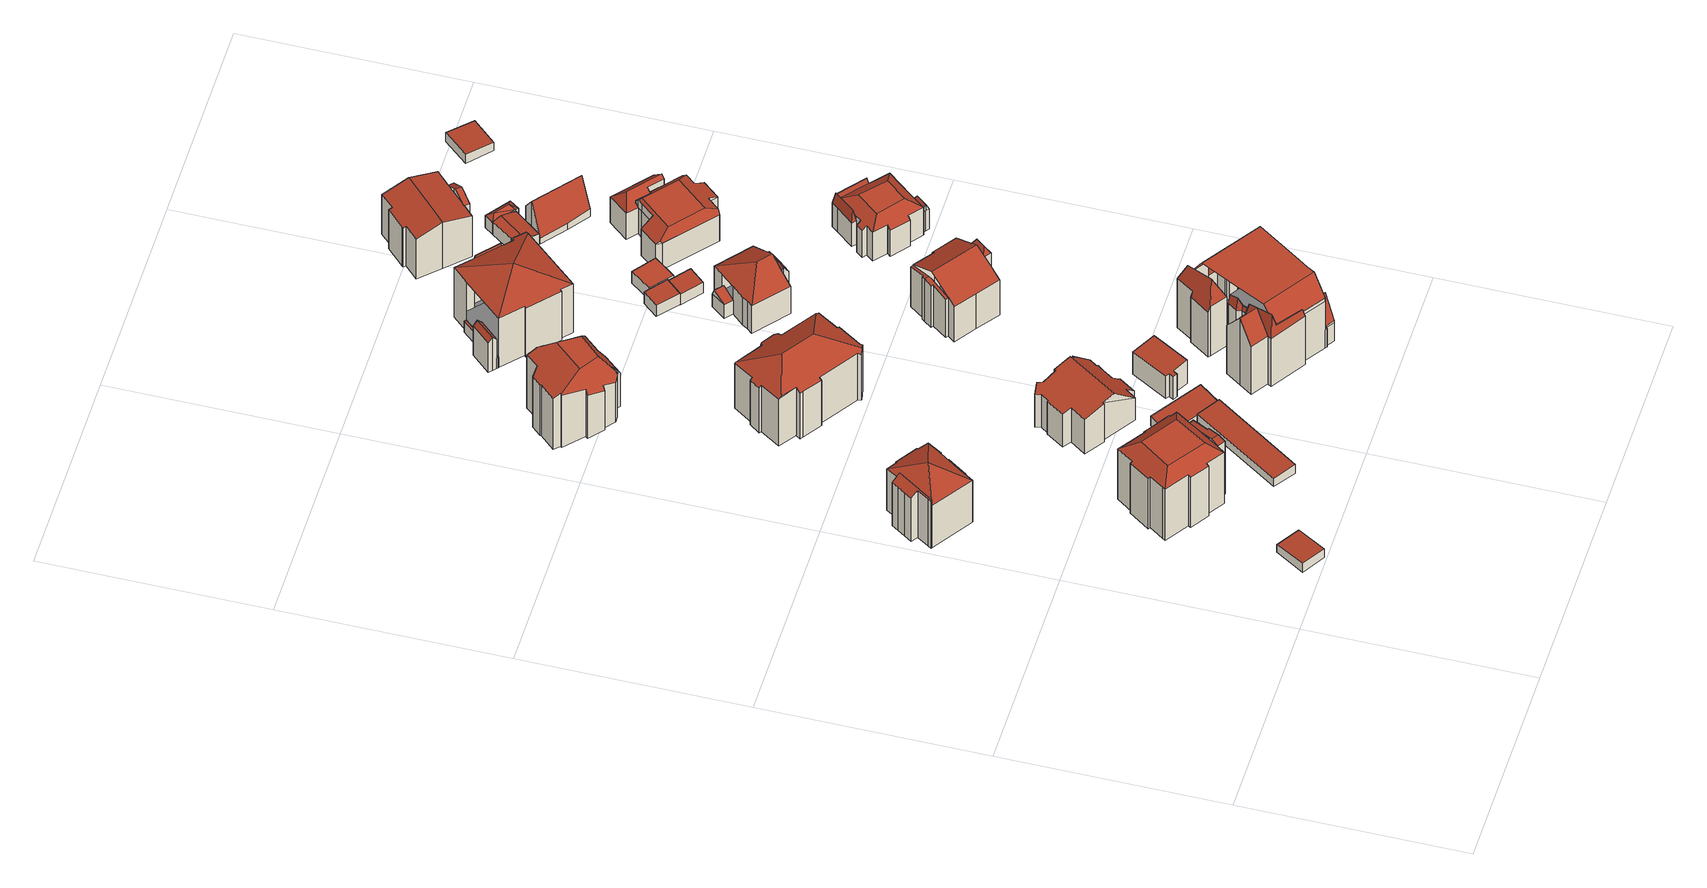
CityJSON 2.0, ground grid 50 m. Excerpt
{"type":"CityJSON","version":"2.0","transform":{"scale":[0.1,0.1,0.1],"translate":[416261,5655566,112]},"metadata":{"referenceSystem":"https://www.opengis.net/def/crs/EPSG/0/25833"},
"CityObjects":{
"building1":{"type":"Building","attributes":{"Dachtyp_tdc":"tdcPolyFlatRoof","Gemeindeschluessel":14612000,"Dachneigung":2.97,"QualitaetDacherkennung":83,"Geometrietyp2DReferenz":"3000","measuredHeight":2.6,"function":"31001_9998","roofType":"2100"},"geometry":[{"type":"Solid","lod":"2","boundaries":[[[[0,1,2,3]],[[1,4,5,2]],[[4,6,7,5]],[[6,0,3,7]],[[6,4,1,0]],[[3,2,5,7]]]],"semantics":{"surfaces":[{"type":"WallSurface"},{"type":"RoofSurface"},{"type":"GroundSurface"}],"values":[[0,0,0,0,1,2]]}}]},
"building2":{"type":"Building","attributes":{"Gemeindeschluessel":14612000,"Geometrietyp2DReferenz":"3000","function":"31001_9998","roofType":"9999"},"children":["building2-1","building2-2","building2-3"]},
"building2-1":{"type":"BuildingPart","attributes":{"Dachtyp_tdc":"tdcPolyFlatRoof","Dachneigung":35.21,"QualitaetDacherkennung":48,"Geometrietyp2DReferenz":"3000","measuredHeight":14.14,"roofType":"2100"},"parents":["building2"],"geometry":[{"type":"MultiSurface","lod":"2","boundaries":[[[8,9,10,11,12]],[[8,13,14,15,16,17,18,19,9]],[[10,20,21,22,23,24,25,26,11]],[[9,19,20,10]],[[19,18,21,20]],[[18,17,22,21]],[[17,16,23,22]],[[16,15,24,23]],[[15,14,25,24]],[[14,13,27,26,25]]],"semantics":{"surfaces":[{"type":"WallSurface"},{"type":"RoofSurface"},{"type":"GroundSurface"}],"values":[0,1,2,0,0,0,0,0,0,0]}}]},
"building2-2":{"type":"BuildingPart","attributes":{"Dachtyp_tdc":"tdcFreeFormRoof","Dachneigung":42.92,"QualitaetDacherkennung":17,"Geometrietyp2DReferenz":"3000","measuredHeight":10.04,"roofType":"5000"},"parents":["building2"],"geometry":[{"type":"MultiSurface","lod":"2","boundaries":[[[28,29,30,31]],[[29,32,33,30]],[[32,34,35,33]],[[36,28,31,37]],[[38,34,32]],[[39,38,32,29]],[[39,29,28,36]],[[38,39,36,34]],[[31,30,33,35,37]]],"semantics":{"surfaces":[{"type":"WallSurface"},{"type":"RoofSurface"},{"type":"GroundSurface"}],"values":[0,0,0,0,1,1,1,1,2]}}]},
"building2-3":{"type":"BuildingPart","attributes":{"Dachtyp_tdc":"tdcTentRoof","Dachneigung":30.87,"QualitaetDacherkennung":28,"Geometrietyp2DReferenz":"3000","measuredHeight":15.45,"roofType":"3500"},"parents":["building2"],"geometry":[{"type":"MultiSurface","lod":"2","boundaries":[[[40,41,35,34]],[[41,42,43,35]],[[42,12,11,43]],[[27,44,45,26]],[[44,46,47,45]],[[46,48,49,47]],[[48,50,51,49]],[[50,52,53,51]],[[52,54,55,53]],[[54,56,31,55]],[[56,57,36,37,31]],[[44,27,12,58]],[[54,52,50,48,46,44,58]],[[42,41,40,57,56,54,58]],[[35,43,11,26,45,47,49,51,53,55,31,37]],[[12,42,58]]],"semantics":{"surfaces":[{"type":"WallSurface"},{"type":"RoofSurface"},{"type":"GroundSurface"}],"values":[0,0,0,0,0,0,0,0,0,0,0,1,1,1,2,1]}}]},
"building3":{"type":"Building","attributes":{"Gemeindeschluessel":14612000,"Geometrietyp2DReferenz":"3000","function":"31001_9998","roofType":"9999"},"children":["building3-1","building3-2"]},
"building3-1":{"type":"BuildingPart","attributes":{"Dachtyp_tdc":"tdcCutTentRoof","Dachneigung":0.074,"QualitaetDacherkennung":75,"Geometrietyp2DReferenz":"3000","measuredHeight":17.2,"roofType":"9999"},"parents":["building3"],"geometry":[{"type":"MultiSurface","lod":"2","boundaries":[[[59,60,61,62]],[[60,63,64,61]],[[63,65,66,64]],[[65,67,68,66]],[[67,69,70,68]],[[69,71,72,70]],[[71,73,74,72]],[[73,75,76,74]],[[75,77,78,76]],[[77,79,80,78]],[[79,81,82,83,80]],[[84,85,86,87]],[[85,88,89,86]],[[88,90,91,89]],[[90,92,93,91]],[[92,94,95,93]],[[94,96,97,95]],[[96,98,99,97]],[[98,100,101,99]],[[100,59,62,101]],[[77,75,73,71,69,67,65,102,103]],[[85,84,104,105,81,79,77,103,106]],[[96,94,92,90,88,85,106,107]],[[65,63,60,59,100,98,96,107,102]],[[107,106,103,102]],[[62,61,64,66,68,70,72,74,76,78,80,83,108,87,86,89,91,93,95,97,99,101]]],"semantics":{"surfaces":[{"type":"WallSurface"},{"type":"RoofSurface"},{"type":"GroundSurface"}],"values":[0,0,0,0,0,0,0,0,0,0,0,0,0,0,0,0,0,0,0,0,1,1,1,1,1,2]}}]},
"building3-2":{"type":"BuildingPart","attributes":{"Dachtyp_tdc":"tdcGableRoof","Dachneigung":11.05,"QualitaetDacherkennung":26,"Geometrietyp2DReferenz":"3000","measuredHeight":15.79,"roofType":"3100"},"parents":["building3"],"geometry":[{"type":"MultiSurface","lod":"2","boundaries":[[[82,109,80,83]],[[109,110,111,80]],[[110,112,113,111]],[[112,114,115,113]],[[114,116,117,115]],[[116,118,119,117]],[[118,120,84,87,119]],[[116,114,112,110,109,82,105,121]],[[121,120,118,116]],[[108,83,80,111,113,115,117,119,87]]],"semantics":{"surfaces":[{"type":"WallSurface"},{"type":"RoofSurface"},{"type":"GroundSurface"}],"values":[0,0,0,0,0,0,0,1,1,2]}}]},
"building4":{"type":"Building","attributes":{"Dachtyp_tdc":"tdcPolyFlatRoof","Gemeindeschluessel":14612000,"Dachneigung":3.74,"QualitaetDacherkennung":80,"Geometrietyp2DReferenz":"3000","measuredHeight":2.63,"function":"31001_9998","roofType":"2100"},"geometry":[{"type":"Solid","lod":"2","boundaries":[[[[122,123,124,125]],[[123,126,127,124]],[[126,128,129,127]],[[128,122,125,129]],[[128,126,123,122]],[[125,124,127,129]]]],"semantics":{"surfaces":[{"type":"WallSurface"},{"type":"RoofSurface"},{"type":"GroundSurface"}],"values":[[0,0,0,0,1,2]]}}]},
"building5":{"type":"Building","attributes":{"Dachtyp_tdc":"tdcPolyFlatRoof","Gemeindeschluessel":14612000,"Dachneigung":6.31,"QualitaetDacherkennung":73,"Geometrietyp2DReferenz":"3000","measuredHeight":2.82,"function":"31001_9998","roofType":"2100"},"geometry":[{"type":"Solid","lod":"2","boundaries":[[[[130,131,132,133]],[[131,134,135,132]],[[134,136,137,135]],[[136,138,139,137]],[[138,130,133,139]],[[138,136,134,131,130]],[[133,132,135,137,139]]]],"semantics":{"surfaces":[{"type":"WallSurface"},{"type":"RoofSurface"},{"type":"GroundSurface"}],"values":[[0,0,0,0,0,1,2]]}}]},
"building6":{"type":"Building","attributes":{"Dachtyp_tdc":"tdcFreeFormRoof","Gemeindeschluessel":14612000,"Dachneigung":12.19,"QualitaetDacherkennung":25,"Geometrietyp2DReferenz":"3000","measuredHeight":11.78,"function":"31001_9998","roofType":"5000"},"geometry":[{"type":"Solid","lod":"2","boundaries":[[[[140,141,142,143]],[[141,144,145,142]],[[144,146,147,145]],[[146,148,149,147]],[[148,150,151,149]],[[150,152,153,151]],[[152,154,155,153]],[[156,140,143,157]],[[154,158,159,155]],[[158,160,161,159]],[[160,162,163,161]],[[162,164,165,163]],[[164,166,167,165]],[[166,168,169,167]],[[168,170,171,169]],[[170,172,173,171]],[[172,174,175,173]],[[174,176,177,175]],[[178,179,180,181]],[[176,178,181,177]],[[179,182,183,180]],[[182,184,185,183]],[[140,156,186,187,184,182,179,178,188,189,150,148,146,144,141]],[[172,170,168,166,164,162,160,158,154,152,189,188,176,174]],[[152,150,189]],[[178,176,188]],[[184,187,190,185]],[[187,186,191,190]],[[186,156,157,191]],[[185,190,191,157,143,142,145,147,149,151,153,155,159,161,163,165,167,169,171,173,175,177,181,180,183]]]],"semantics":{"surfaces":[{"type":"WallSurface"},{"type":"RoofSurface"},{"type":"GroundSurface"}],"values":[[0,0,0,0,0,0,0,0,0,0,0,0,0,0,0,0,0,0,0,0,0,0,1,1,0,0,0,0,0,2]]}}]},
"building7":{"type":"Building","attributes":{"Dachtyp_tdc":"tdcFreeFormRoof","Gemeindeschluessel":14612000,"Dachneigung":21.86,"QualitaetDacherkennung":29,"Geometrietyp2DReferenz":"3000","measuredHeight":17.87,"function":"31001_9998","roofType":"5000"},"geometry":[{"type":"Solid","lod":"2","boundaries":[[[[192,193,194,195]],[[193,196,197,194]],[[196,198,199,197]],[[198,200,201,199]],[[200,202,203,201]],[[202,204,205,203]],[[204,206,207,205]],[[206,208,209,207]],[[208,210,211,209]],[[210,212,213,211]],[[212,214,215,213]],[[214,216,217,215]],[[216,218,219,217]],[[218,220,221,219]],[[220,222,223,221]],[[222,224,225,223]],[[224,226,227,225]],[[226,228,229,227]],[[228,230,231,229]],[[230,232,233,231]],[[232,234,235,233]],[[234,236,237,235]],[[236,238,239,237]],[[238,240,241,239]],[[240,242,243,241]],[[242,244,245,243]],[[244,192,195,245]],[[228,226,224,222,246,247,248,249,232,230]],[[250,251,244,242,240,238,236,234,249,248]],[[252,253,206,204,202,200,198,196,193,192,251,250]],[[247,246,220,218,216,214,212,210,208,253,252]],[[248,247,252,250]],[[234,232,249]],[[208,206,253]],[[222,220,246]],[[192,244,251]],[[195,194,197,199,201,203,205,207,209,211,213,215,217,219,221,223,225,227,229,231,233,235,237,239,241,243,245]]]],"semantics":{"surfaces":[{"type":"WallSurface"},{"type":"RoofSurface"},{"type":"GroundSurface"}],"values":[[0,0,0,0,0,0,0,0,0,0,0,0,0,0,0,0,0,0,0,0,0,0,0,0,0,0,0,1,1,1,1,1,0,0,0,0,2]]}}]},
"building8":{"type":"Building","attributes":{"Dachtyp_tdc":"tdcFreeFormRoof","Gemeindeschluessel":14612000,"Dachneigung":27.34,"QualitaetDacherkennung":49,"Geometrietyp2DReferenz":"3000","measuredHeight":17.46,"function":"31001_9998","roofType":"5000"},"geometry":[{"type":"Solid","lod":"2","boundaries":[[[[254,255,256,257]],[[255,258,259,256]],[[258,260,261,259]],[[260,262,263,261]],[[262,264,265,263]],[[264,266,267,265]],[[266,268,269,267]],[[268,270,271,269]],[[270,272,273,271]],[[272,274,275,273]],[[274,276,277,275]],[[276,278,279,277]],[[278,280,281,279]],[[280,282,283,281]],[[282,284,285,283]],[[284,286,287,285]],[[286,288,289,287]],[[288,290,291,289]],[[290,292,293,291]],[[292,294,295,293]],[[294,296,297,295]],[[296,298,299,297]],[[298,300,301,299]],[[300,254,257,301]],[[302,303,264,262,260,258,255,254,304]],[[282,280,278,305,306,307,286,284]],[[290,288,307,306,302,304,300,298,296,294,292]],[[276,274,272,270,268,266,303,302,306,305]],[[266,264,303]],[[278,276,305]],[[288,286,307]],[[254,300,304]],[[257,256,259,261,263,265,267,269,271,273,275,277,279,281,283,285,287,289,291,293,295,297,299,301]]]],"semantics":{"surfaces":[{"type":"WallSurface"},{"type":"RoofSurface"},{"type":"GroundSurface"}],"values":[[0,0,0,0,0,0,0,0,0,0,0,0,0,0,0,0,0,0,0,0,0,0,0,0,1,1,1,1,0,0,0,0,2]]}}]},
"building9":{"type":"Building","attributes":{"Dachtyp_tdc":"tdcPolyFlatRoof","Gemeindeschluessel":14612000,"Dachneigung":3.75,"QualitaetDacherkennung":61,"Geometrietyp2DReferenz":"3000","measuredHeight":6.88,"function":"31001_9998","roofType":"2100"},"geometry":[{"type":"Solid","lod":"2","boundaries":[[[[308,309,310,311]],[[309,312,313,310]],[[312,314,315,313]],[[314,316,317,315]],[[316,318,319,317]],[[318,320,321,319]],[[320,322,323,321]],[[322,308,311,323]],[[322,320,318,316,314,312,309,308]],[[311,310,313,315,317,319,321,323]]]],"semantics":{"surfaces":[{"type":"WallSurface"},{"type":"RoofSurface"},{"type":"GroundSurface"}],"values":[[0,0,0,0,0,0,0,0,1,2]]}}]},
"building10":{"type":"Building","attributes":{"Gemeindeschluessel":14612000,"Geometrietyp2DReferenz":"3000","function":"31001_9998","roofType":"9999"},"children":["building10-1","building10-2","building10-3","building10-4","building10-5","building10-6","building10-7"]},
"building10-1":{"type":"BuildingPart","attributes":{"Dachtyp_tdc":"tdcFreeFormRoof","Dachneigung":66.86,"QualitaetDacherkennung":5,"Geometrietyp2DReferenz":"3000","measuredHeight":12.23,"roofType":"5000"},"parents":["building10"],"geometry":[{"type":"MultiSurface","lod":"2","boundaries":[[[324,325,326,327]],[[325,328,329,326]],[[328,330,331,329]],[[330,332,333,331]],[[332,334,335,333]],[[334,336,337,335]],[[336,338,339,337]],[[338,340,341,339]],[[342,343,344,345,346,347]],[[346,340,338,348,349,350,347]],[[330,342,347,350,332]],[[332,350,349,334]],[[334,349,348,336]],[[336,348,338]],[[324,345,344,325]],[[325,344,343,328]],[[328,343,342,330]],[[341,327,326,329,331,333,335,337,339]]],"semantics":{"surfaces":[{"type":"WallSurface"},{"type":"RoofSurface"},{"type":"GroundSurface"}],"values":[0,0,0,0,0,0,0,0,1,1,0,0,0,0,0,0,0,2]}}]},
"building10-2":{"type":"BuildingPart","attributes":{"Dachtyp_tdc":"tdcPolyFlatRoof","Dachneigung":0,"QualitaetDacherkennung":14,"Geometrietyp2DReferenz":"3000","measuredHeight":9.42,"roofType":"1000"},"parents":["building10"],"geometry":[{"type":"MultiSurface","lod":"2","boundaries":[[[351,352,353,354]],[[352,355,356,353]],[[355,357,358,356]],[[357,359,360,358]],[[359,361,362,360]],[[361,363,364,362]],[[363,365,366,364]],[[365,363,361,359,357,355,352,351]],[[354,353,356,358,360,362,364,366]]],"semantics":{"surfaces":[{"type":"WallSurface"},{"type":"RoofSurface"},{"type":"GroundSurface"}],"values":[0,0,0,0,0,0,0,1,2]}}]},
"building10-3":{"type":"BuildingPart","attributes":{"Dachtyp_tdc":"tdcFreeFormRoof","Dachneigung":69.28,"QualitaetDacherkennung":20,"Geometrietyp2DReferenz":"3000","measuredHeight":19.73,"roofType":"5000"},"parents":["building10"],"geometry":[{"type":"MultiSurface","lod":"2","boundaries":[[[367,368,369,370]],[[368,371,372,369]],[[371,373,374,372]],[[373,375,376,374]],[[375,377,378,376]],[[377,379,380,381,378]],[[382,367,370,383,384]],[[377,375,385]],[[375,373,371,368,367,386,385]],[[367,382,386]],[[382,387,379,377,385,386]],[[370,369,372,374,376,378,383]]],"semantics":{"surfaces":[{"type":"WallSurface"},{"type":"RoofSurface"},{"type":"GroundSurface"}],"values":[0,0,0,0,0,0,0,1,1,1,1,2]}}]},
"building10-4":{"type":"BuildingPart","attributes":{"Dachtyp_tdc":"tdcCutGableRoof","Dachneigung":0.286,"QualitaetDacherkennung":46,"Geometrietyp2DReferenz":"3000","measuredHeight":19.57,"roofType":"9999"},"parents":["building10"],"geometry":[{"type":"MultiSurface","lod":"2","boundaries":[[[388,389,390,366,365]],[[389,391,392,390]],[[391,393,394,395,392]],[[396,397,345,324,327,398,399]],[[400,401,402,341,340]],[[403,384,383,404]],[[381,405,406,378]],[[405,407,351,354,406]],[[393,408,409,388,407,410,380,387,411,412,413]],[[414,415,416,417,418]],[[419,412,411,420,421,417,416,422]],[[396,419,422,397]],[[397,422,416,415,400]],[[403,423,421,420,382,384]],[[413,412,419,396]],[[400,415,414,424,401]],[[381,380,410,405]],[[405,410,407]],[[388,409,389]],[[389,409,408,391]],[[391,408,393]],[[366,390,392,395,425,398,327,341,402,426,404,383,378,406,354]]],"semantics":{"surfaces":[{"type":"WallSurface"},{"type":"RoofSurface"},{"type":"GroundSurface"}],"values":[0,0,0,0,0,0,0,0,1,1,1,0,0,0,0,0,0,0,0,0,0,2]}}]},
"building10-5":{"type":"BuildingPart","attributes":{"Dachtyp_tdc":"tdcFreeFormRoof","Dachneigung":78.65,"QualitaetDacherkennung":19,"Geometrietyp2DReferenz":"3000","measuredHeight":19.6,"roofType":"5000"},"parents":["building10"],"geometry":[{"type":"MultiSurface","lod":"2","boundaries":[[[427,428,429,430]],[[428,431,432,429]],[[431,433,434,432]],[[433,435,436,434]],[[435,423,403,404,436]],[[424,437,438,402,401]],[[437,439,440,438]],[[439,441,442,443,440]],[[444,437,424]],[[445,444,424,446]],[[447,448,449,450,451,452,445,446,423]],[[447,423,435]],[[448,447,435,433]],[[449,448,433,431]],[[450,449,431,428]],[[451,450,428,427]],[[452,451,427,453,441,439]],[[444,445,452,439,437]],[[443,454,430,429,432,434,436,404,426,402,438,440]]],"semantics":{"surfaces":[{"type":"WallSurface"},{"type":"RoofSurface"},{"type":"GroundSurface"}],"values":[0,0,0,0,0,0,0,0,1,1,1,1,1,1,1,1,1,1,2]}}]},
"building10-6":{"type":"BuildingPart","attributes":{"Dachtyp_tdc":"tdcGableRoof","Dachneigung":54.03,"QualitaetDacherkennung":33,"Geometrietyp2DReferenz":"3000","measuredHeight":19.64,"roofType":"3100"},"parents":["building10"],"geometry":[{"type":"MultiSurface","lod":"2","boundaries":[[[455,456,427,430,457]],[[442,458,459,443]],[[458,460,461,459]],[[460,462,463,461]],[[462,464,465,463]],[[464,455,457,465]],[[460,458,442,441,466]],[[466,456,455,464,462,460]],[[457,430,454,443,459,461,463,465]]],"semantics":{"surfaces":[{"type":"WallSurface"},{"type":"RoofSurface"},{"type":"GroundSurface"}],"values":[0,0,0,0,0,0,1,1,2]}}]},
"building10-7":{"type":"BuildingPart","attributes":{"Dachtyp_tdc":"tdcPolyFlatRoof","Dachneigung":0,"QualitaetDacherkennung":0,"Geometrietyp2DReferenz":"3000","measuredHeight":3.1,"roofType":"9999"},"parents":["building10"],"geometry":[{"type":"MultiSurface","lod":"2","boundaries":[[[467,468,469,470,471,472,473,394,474,399]],[[394,473,475,395]],[[473,472,476,475]],[[472,471,477,476]],[[471,470,478,477]],[[470,469,479,478]],[[469,468,480,479]],[[468,467,481,480]],[[467,399,398,481]],[[398,425,395,475,476,477,478,479,480,481]],[[425,398,399,474]],[[395,425,474,394]]],"semantics":{"surfaces":[{"type":"RoofSurface"},{"type":"WallSurface"},{"type":"GroundSurface"},{"type":"ClosureSurface","isClosure":"1","QuelleClosure":"LoD1Solid"}],"values":[0,1,1,1,1,1,1,1,1,2,3,3]}}]},
"building11":{"type":"Building","attributes":{"Gemeindeschluessel":14612000,"Geometrietyp2DReferenz":"3000","function":"31001_9998","roofType":"9999"},"children":["building11-1","building11-2","building11-3","building11-4"]},
"building11-1":{"type":"BuildingPart","attributes":{"Dachtyp_tdc":"tdcPolyFlatRoof","Dachneigung":0,"QualitaetDacherkennung":0,"Geometrietyp2DReferenz":"3000","measuredHeight":3.14,"roofType":"9999"},"parents":["building11"],"geometry":[{"type":"MultiSurface","lod":"2","boundaries":[[[482,483,484,485,486,487]],[[486,485,488,489]],[[485,484,490,488]],[[483,482,491,492]],[[482,487,493,491]],[[493,489,488,490,492,491]],[[489,493,487,486]],[[492,490,484,483]]],"semantics":{"surfaces":[{"type":"RoofSurface"},{"type":"WallSurface"},{"type":"GroundSurface"},{"type":"ClosureSurface","isClosure":"1","QuelleClosure":"LoD1Solid"}],"values":[0,1,1,1,1,2,3,3]}}]},
"building11-2":{"type":"BuildingPart","attributes":{"Dachtyp_tdc":"tdcFreeFormRoof","Dachneigung":49.4,"QualitaetDacherkennung":11,"Geometrietyp2DReferenz":"3000","measuredHeight":9.76,"roofType":"5000"},"parents":["building11"],"geometry":[{"type":"MultiSurface","lod":"2","boundaries":[[[494,495,483,492,496]],[[497,498,499,490,484]],[[498,500,501,499]],[[500,502,503,501]],[[502,494,496,503]],[[498,497,495,494]],[[494,502,500,498]],[[496,492,490,499,501,503]]],"semantics":{"surfaces":[{"type":"WallSurface"},{"type":"RoofSurface"},{"type":"GroundSurface"}],"values":[0,0,0,0,0,1,1,2]}}]},
"building11-3":{"type":"BuildingPart","attributes":{"Dachtyp_tdc":"tdcFreeFormRoof","Dachneigung":81.54,"QualitaetDacherkennung":28,"Geometrietyp2DReferenz":"3000","measuredHeight":14.74,"roofType":"5000"},"parents":["building11"],"geometry":[{"type":"MultiSurface","lod":"2","boundaries":[[[504,505,506,507]],[[505,508,509,506]],[[508,510,511,509]],[[510,512,513,511]],[[514,512,510]],[[510,515,505,516,514]],[[516,505,504]],[[514,516,504,512]],[[508,515,510]],[[505,515,508]],[[506,509,511,513,507]]],"semantics":{"surfaces":[{"type":"WallSurface"},{"type":"RoofSurface"},{"type":"GroundSurface"}],"values":[0,0,0,0,1,1,1,1,0,0,2]}}]},
"building11-4":{"type":"BuildingPart","attributes":{"Dachtyp_tdc":"tdcTentRoof","Dachneigung":23.39,"QualitaetDacherkennung":60,"Geometrietyp2DReferenz":"3000","measuredHeight":17.95,"roofType":"3500"},"parents":["building11"],"geometry":[{"type":"MultiSurface","lod":"2","boundaries":[[[517,513,512]],[[517,518,519,513]],[[518,520,521,519]],[[520,522,523,521]],[[522,524,525,523]],[[524,526,527,525]],[[526,528,529,527]],[[528,530,531,529]],[[530,532,533,531]],[[532,534,535,533]],[[534,536,489,535]],[[536,486,489]],[[537,538,539,493,487]],[[538,540,507,539]],[[540,504,507]],[[526,524,541]],[[536,534,532,530,528,526,541]],[[538,537,536,541]],[[524,522,520,518,517,540,538,541]],[[513,519,521,523,525,527,529,531,533,535,489,493,539,507]]],"semantics":{"surfaces":[{"type":"WallSurface"},{"type":"RoofSurface"},{"type":"GroundSurface"}],"values":[0,0,0,0,0,0,0,0,0,0,0,0,0,0,0,1,1,1,1,2]}}]},
"building12":{"type":"Building","attributes":{"Gemeindeschluessel":14612000,"Geometrietyp2DReferenz":"3000","function":"31001_9998","roofType":"9999"},"children":["building12-1","building12-2","building12-3"]},
"building12-1":{"type":"BuildingPart","attributes":{"Dachtyp_tdc":"tdcFreeFormRoof","Dachneigung":62.47,"QualitaetDacherkennung":26,"Geometrietyp2DReferenz":"3000","measuredHeight":14.58,"roofType":"5000"},"parents":["building12"],"geometry":[{"type":"MultiSurface","lod":"2","boundaries":[[[542,543,544,545]],[[543,546,547,544]],[[546,548,549,547]],[[550,551,552,553]],[[551,542,545,552]],[[554,548,546,543,542,555]],[[542,551,556,555]],[[551,550,556]],[[550,557,554,555,556]],[[545,544,547,549,558,559,553,552]]],"semantics":{"surfaces":[{"type":"WallSurface"},{"type":"RoofSurface"},{"type":"GroundSurface"}],"values":[0,0,0,0,0,1,1,1,1,2]}}]},
"building12-2":{"type":"BuildingPart","attributes":{"Dachtyp_tdc":"tdcGableRoof","Dachneigung":11.15,"QualitaetDacherkennung":24,"Geometrietyp2DReferenz":"3000","measuredHeight":12.56,"roofType":"3100"},"parents":["building12"],"geometry":[{"type":"MultiSurface","lod":"2","boundaries":[[[560,561,562,563]],[[561,564,565,562]],[[564,566,567,565]],[[566,568,569,567]],[[561,560,570,571,572,573,574]],[[574,575,568,566,564,561]],[[569,576,577,578,579,580,581,563,562,565,567]],[[568,575,576,569]],[[572,571,580,579]],[[571,570,581,580]],[[570,560,563,581]]],"semantics":{"surfaces":[{"type":"WallSurface"},{"type":"RoofSurface"},{"type":"GroundSurface"}],"values":[0,0,0,0,1,1,2,0,0,0,0]}}]},
"building12-3":{"type":"BuildingPart","attributes":{"Dachtyp_tdc":"tdcGableRoof","Dachneigung":31.2,"QualitaetDacherkennung":35,"Geometrietyp2DReferenz":"3000","measuredHeight":14.72,"roofType":"3100"},"parents":["building12"],"geometry":[{"type":"MultiSurface","lod":"2","boundaries":[[[582,583,584,585]],[[583,586,587,584]],[[586,588,572,579,587]],[[589,590,591,576,575]],[[590,592,593,591]],[[592,594,595,593]],[[594,596,553,595]],[[596,550,553]],[[597,549,548]],[[597,582,585,549]],[[598,596,594,592,590,589,599]],[[599,588,586,583,582,597,598]],[[585,584,587,579,578,577,576,591,593,595,553,559,558,549]]],"semantics":{"surfaces":[{"type":"WallSurface"},{"type":"RoofSurface"},{"type":"GroundSurface"}],"values":[0,0,0,0,0,0,0,0,0,0,1,1,2]}}]},
"building13":{"type":"Building","attributes":{"Gemeindeschluessel":14612000,"Geometrietyp2DReferenz":"3000","function":"31001_9998","roofType":"9999"},"children":["building13-1","building13-2","building13-3"]},
"building13-1":{"type":"BuildingPart","attributes":{"Dachtyp_tdc":"tdcGableRoof","Dachneigung":24.77,"QualitaetDacherkennung":22,"Geometrietyp2DReferenz":"3000","measuredHeight":5.46,"roofType":"3100"},"parents":["building13"],"geometry":[{"type":"MultiSurface","lod":"2","boundaries":[[[600,601,602,603]],[[601,604,605,602]],[[604,606,607,605]],[[604,601,608]],[[601,600,609,608]],[[606,604,608,609]],[[603,602,605,607]]],"semantics":{"surfaces":[{"type":"WallSurface"},{"type":"RoofSurface"},{"type":"GroundSurface"}],"values":[0,0,0,0,1,1,2]}}]},
"building13-2":{"type":"BuildingPart","attributes":{"Dachtyp_tdc":"tdcHipAndGableRoof","Dachneigung":28.64,"QualitaetDacherkennung":51,"Geometrietyp2DReferenz":"3000","measuredHeight":11.92,"roofType":"5000"},"parents":["building13"],"geometry":[{"type":"MultiSurface","lod":"2","boundaries":[[[610,611,612]],[[610,613,614,611]],[[613,615,616,614]],[[615,617,618,616]],[[617,619,620,618]],[[619,621,603,620]],[[621,600,603]],[[622,623,624,607]],[[623,625,626,624]],[[625,627,628,626]],[[627,629,628]],[[623,622,621,619,617,615,630]],[[615,613,610,631,630]],[[631,627,625,623,630]],[[632,611,614,616,618,620,603,607,624,626,628]],[[622,607,606]]],"semantics":{"surfaces":[{"type":"WallSurface"},{"type":"RoofSurface"},{"type":"GroundSurface"}],"values":[0,0,0,0,0,0,0,0,0,0,0,1,1,1,2,0]}}]},
"building13-3":{"type":"BuildingPart","attributes":{"Dachtyp_tdc":"tdcFreeFormRoof","Dachneigung":57.76,"QualitaetDacherkennung":13,"Geometrietyp2DReferenz":"3000","measuredHeight":9.28,"roofType":"5000"},"parents":["building13"],"geometry":[{"type":"MultiSurface","lod":"2","boundaries":[[[633,634,635,636]],[[634,637,638,635]],[[637,639,640,638]],[[639,641,642,640]],[[641,643,644,642]],[[643,612,611,644]],[[641,639,637,634,633,645]],[[645,646,647,629,648,612,643,641]],[[628,649,650,636,635,638,640,642,644,611,632]],[[629,647,628]],[[647,646,649,628]],[[646,645,650,649]],[[645,633,636,650]]],"semantics":{"surfaces":[{"type":"WallSurface"},{"type":"RoofSurface"},{"type":"GroundSurface"}],"values":[0,0,0,0,0,0,1,1,2,0,0,0,0]}}]},
"building14":{"type":"Building","attributes":{"Dachtyp_tdc":"tdcPolyFlatRoof","Gemeindeschluessel":14612000,"Dachneigung":4.43,"QualitaetDacherkennung":65,"Geometrietyp2DReferenz":"3000","measuredHeight":3.51,"function":"31001_9998","roofType":"2100"},"geometry":[{"type":"Solid","lod":"2","boundaries":[[[[651,652,653,654]],[[652,655,656,653]],[[655,657,658,656]],[[657,659,660,658]],[[659,651,654,660]],[[659,657,655,652,651]],[[654,653,656,658,660]]]],"semantics":{"surfaces":[{"type":"WallSurface"},{"type":"RoofSurface"},{"type":"GroundSurface"}],"values":[[0,0,0,0,0,1,2]]}}]},
"building15":{"type":"Building","attributes":{"Dachtyp_tdc":"tdcPolyFlatRoof","Gemeindeschluessel":14612000,"Dachneigung":2.95,"QualitaetDacherkennung":77,"Geometrietyp2DReferenz":"3000","measuredHeight":3.33,"function":"31001_9998","roofType":"2100"},"geometry":[{"type":"Solid","lod":"2","boundaries":[[[[661,662,663,664]],[[662,665,666,663]],[[665,667,668,666]],[[667,669,670,668]],[[669,661,664,670]],[[669,667,665,662,661]],[[664,663,666,668,670]]]],"semantics":{"surfaces":[{"type":"WallSurface"},{"type":"RoofSurface"},{"type":"GroundSurface"}],"values":[[0,0,0,0,0,1,2]]}}]},
"building16":{"type":"Building","attributes":{"Dachtyp_tdc":"tdcPolyFlatRoof","Gemeindeschluessel":14612000,"Dachneigung":0,"QualitaetDacherkennung":82,"Geometrietyp2DReferenz":"3000","measuredHeight":3.45,"function":"31001_9998","roofType":"1000"},"geometry":[{"type":"Solid","lod":"2","boundaries":[[[[671,672,673,674]],[[672,675,676,673]],[[675,677,678,676]],[[677,679,680,678]],[[679,671,674,680]],[[679,677,675,672,671]],[[674,673,676,678,680]]]],"semantics":{"surfaces":[{"type":"WallSurface"},{"type":"RoofSurface"},{"type":"GroundSurface"}],"values":[[0,0,0,0,0,1,2]]}}]},
"building17":{"type":"Building","attributes":{"Gemeindeschluessel":14612000,"Geometrietyp2DReferenz":"3000","function":"31001_9998","roofType":"9999"},"children":["building17-1","building17-2"]},
"building17-1":{"type":"BuildingPart","attributes":{"Dachtyp_tdc":"tdcGableRoof","Dachneigung":32.13,"QualitaetDacherkennung":43,"Geometrietyp2DReferenz":"3000","measuredHeight":13.71,"roofType":"3100"},"parents":["building17"],"geometry":[{"type":"MultiSurface","lod":"2","boundaries":[[[681,682,683,684]],[[682,685,686,683]],[[685,687,688,686]],[[685,682,689]],[[682,681,690,691,689]],[[687,685,689,691,692]],[[684,683,686,688]]],"semantics":{"surfaces":[{"type":"WallSurface"},{"type":"RoofSurface"},{"type":"GroundSurface"}],"values":[0,0,0,0,1,1,2]}}]},
"building17-2":{"type":"BuildingPart","attributes":{"Dachtyp_tdc":"tdcGableRoof","Dachneigung":13.99,"QualitaetDacherkennung":21,"Geometrietyp2DReferenz":"3000","measuredHeight":13.57,"roofType":"3100"},"parents":["building17"],"geometry":[{"type":"MultiSurface","lod":"2","boundaries":[[[693,694,695,688,687]],[[694,696,697,695]],[[696,698,699,697]],[[698,700,701,699]],[[700,702,703,701]],[[702,704,705,703]],[[704,706,707,705]],[[706,708,709,707]],[[708,710,711,709]],[[710,712,713,711]],[[712,714,715,713]],[[714,716,717,715]],[[716,718,684,717]],[[718,681,684]],[[714,712,710,708,706,704,702,700,698]],[[698,696,694,693,692,690,718,716,714]],[[688,695,697,699,701,703,705,707,709,711,713,715,717,684]]],"semantics":{"surfaces":[{"type":"WallSurface"},{"type":"RoofSurface"},{"type":"GroundSurface"}],"values":[0,0,0,0,0,0,0,0,0,0,0,0,0,0,1,1,2]}}]},
"building18":{"type":"Building","attributes":{"Dachtyp_tdc":"tdcFreeFormRoof","Gemeindeschluessel":14612000,"Dachneigung":0.458,"QualitaetDacherkennung":48,"Geometrietyp2DReferenz":"3000","measuredHeight":10.36,"function":"31001_9998","roofType":"5000"},"geometry":[{"type":"Solid","lod":"2","boundaries":[[[[719,720,721,722]],[[720,723,724,721]],[[723,725,726,724]],[[725,727,728,726]],[[727,729,730,728]],[[729,731,732,730]],[[731,733,734,732]],[[733,735,736,734]],[[735,737,738,736]],[[737,739,740,738]],[[739,741,742,740]],[[741,743,744,742]],[[737,745,746,747,748,749]],[[750,751,752,753,754,755,748,747]],[[756,757,758,759,760,761,762,751,750,763]],[[764,765,766,756,763,746,745,767,768,769]],[[746,763,750,747]],[[729,764,769,731]],[[731,769,768,733]],[[733,768,767,735]],[[735,767,745,737]],[[723,757,756,766,725]],[[725,766,765,727]],[[727,765,764,729]],[[770,752,751,762,771]],[[771,762,761,772]],[[772,761,760,773]],[[773,760,759,719]],[[719,759,758,720]],[[720,758,757,723]],[[739,749,748,755,741]],[[741,755,754,743]],[[743,754,753,774]],[[774,753,752,770]],[[737,749,739]],[[744,775,776,777,778,779,722,721,724,726,728,730,732,734,736,738,740,742]],[[743,774,775,744]],[[774,770,776,775]],[[770,771,777,776]],[[771,772,778,777]],[[772,773,779,778]],[[773,719,722,779]]]],"semantics":{"surfaces":[{"type":"WallSurface"},{"type":"RoofSurface"},{"type":"GroundSurface"}],"values":[[0,0,0,0,0,0,0,0,0,0,0,0,1,1,1,1,1,0,0,0,0,0,0,0,0,0,0,0,0,0,0,0,0,0,0,2,0,0,0,0,0,0]]}}]},
"building19":{"type":"Building","attributes":{"Dachtyp_tdc":"tdcFreeFormRoof","Gemeindeschluessel":14612000,"Dachneigung":17.96,"QualitaetDacherkennung":73,"Geometrietyp2DReferenz":"3000","measuredHeight":4.27,"function":"31001_9998","roofType":"5000"},"geometry":[{"type":"Solid","lod":"2","boundaries":[[[[780,781,782,783]],[[781,784,785,782]],[[784,786,787,785]],[[786,780,783,787]],[[781,780,788,789]],[[789,788,786,784]],[[784,781,789]],[[780,786,788]],[[783,782,785,787]]]],"semantics":{"surfaces":[{"type":"WallSurface"},{"type":"RoofSurface"},{"type":"GroundSurface"}],"values":[[0,0,0,0,1,1,0,0,2]]}}]},
"building20":{"type":"Building","attributes":{"Gemeindeschluessel":14612000,"Geometrietyp2DReferenz":"3000","function":"31001_9998","roofType":"9999"},"children":["building20-1","building20-2","building20-3"]},
"building20-1":{"type":"BuildingPart","attributes":{"Dachtyp_tdc":"tdcFreeFormRoof","Dachneigung":80.48,"QualitaetDacherkennung":30,"Geometrietyp2DReferenz":"3000","measuredHeight":10.05,"roofType":"5000"},"parents":["building20"],"geometry":[{"type":"MultiSurface","lod":"2","boundaries":[[[790,791,792,793]],[[791,794,795,792]],[[794,796,797,795]],[[796,798,799,797]],[[798,800,801,799]],[[800,802,803,801]],[[802,804,805,803]],[[804,806,807,805]],[[806,808,809,807]],[[810,790,793,811]],[[808,806,812]],[[806,804,802,800,798,796,794,813,814,812]],[[794,791,790,815,813]],[[790,810,815]],[[810,816,814,813,815]],[[816,808,812,814]],[[793,792,795,797,799,801,803,805,807,809,817,811]]],"semantics":{"surfaces":[{"type":"WallSurface"},{"type":"RoofSurface"},{"type":"GroundSurface"}],"values":[0,0,0,0,0,0,0,0,0,0,1,1,1,1,1,1,2]}}]},
"building20-2":{"type":"BuildingPart","attributes":{"Dachtyp_tdc":"tdcFreeFormRoof","Dachneigung":62.77,"QualitaetDacherkennung":6,"Geometrietyp2DReferenz":"3000","measuredHeight":7.85,"roofType":"5000"},"parents":["building20"],"geometry":[{"type":"MultiSurface","lod":"2","boundaries":[[[818,819,820]],[[821,819,818]],[[822,823,824,825,826]],[[827,828,822,826]],[[828,821,823,822]],[[821,818,824,823]],[[818,820,825,824]],[[819,821,828,829]],[[829,828,827]],[[827,820,819,829]]],"semantics":{"surfaces":[{"type":"WallSurface"},{"type":"GroundSurface"},{"type":"RoofSurface"}],"values":[0,0,1,0,0,0,0,2,2,2]}}]},
"building20-3":{"type":"BuildingPart","attributes":{"Dachtyp_tdc":"tdcCutTentRoof","Dachneigung":0.21,"QualitaetDacherkennung":74,"Geometrietyp2DReferenz":"3000","measuredHeight":10.09,"roofType":"9999"},"parents":["building20"],"geometry":[{"type":"MultiSurface","lod":"2","boundaries":[[[830,831,832,833]],[[831,834,835,832]],[[834,836,837,835]],[[836,838,839,837]],[[838,840,841,839]],[[840,842,843,841]],[[842,844,845,843]],[[844,846,810,811,845]],[[847,848,849,809,808]],[[848,850,851,849]],[[850,852,826,851]],[[852,827,826]],[[853,825,820]],[[853,854,855,825]],[[854,856,857,855]],[[856,858,859,857]],[[858,830,833,859]],[[860,846,844,842,840,838,836,861,862]],[[850,848,847,860,862,863]],[[854,853,852,850,863,864]],[[836,834,831,830,858,856,854,864,861]],[[864,863,862,861]],[[833,832,835,837,839,841,843,845,811,817,809,849,851,826,825,855,857,859]]],"semantics":{"surfaces":[{"type":"WallSurface"},{"type":"RoofSurface"},{"type":"GroundSurface"}],"values":[0,0,0,0,0,0,0,0,0,0,0,0,0,0,0,0,0,1,1,1,1,1,2]}}]},
"building21":{"type":"Building","attributes":{"Dachtyp_tdc":"tdcGableRoof","Gemeindeschluessel":14612000,"Dachneigung":69.95,"QualitaetDacherkennung":6,"Geometrietyp2DReferenz":"3000","measuredHeight":9.86,"function":"31001_9998","roofType":"3100"},"geometry":[{"type":"Solid","lod":"2","boundaries":[[[[865,866,867,868]],[[866,869,870,867]],[[869,871,872,870]],[[871,873,874,872]],[[873,875,876,874]],[[875,877,878,876]],[[877,865,868,878]],[[873,871,869,866,865]],[[865,877,875,873]],[[868,867,870,872,874,876,878]]]],"semantics":{"surfaces":[{"type":"WallSurface"},{"type":"RoofSurface"},{"type":"GroundSurface"}],"values":[[0,0,0,0,0,0,0,1,1,2]]}}]},
"building22":{"type":"Building","attributes":{"Dachtyp_tdc":"tdcFreeFormRoof","Gemeindeschluessel":14612000,"Dachneigung":35.27,"QualitaetDacherkennung":22,"Geometrietyp2DReferenz":"3000","measuredHeight":4.41,"function":"31001_9998","roofType":"5000"},"geometry":[{"type":"Solid","lod":"2","boundaries":[[[[879,880,881,787]],[[880,882,883,881]],[[882,884,885,883]],[[884,886,783,885]],[[886,879,787,783]],[[887,886,884]],[[888,886,887]],[[886,888,879]],[[887,884,882]],[[888,887,882,880]],[[888,880,879]],[[787,881,883,885,783]]]],"semantics":{"surfaces":[{"type":"WallSurface"},{"type":"RoofSurface"},{"type":"GroundSurface"}],"values":[[0,0,0,0,0,1,1,1,1,1,1,2]]}}]},
"building23":{"type":"Building","attributes":{"Dachtyp_tdc":"tdcFreeFormRoof","Gemeindeschluessel":14612000,"Dachneigung":44.89,"QualitaetDacherkennung":50,"Geometrietyp2DReferenz":"3000","measuredHeight":10.4,"function":"31001_9998","roofType":"5000"},"geometry":[{"type":"Solid","lod":"2","boundaries":[[[[889,890,891,892]],[[890,893,894,891]],[[893,895,721,894]],[[895,896,722,721]],[[896,897,779,722]],[[897,898,778,779]],[[898,899,777,778]],[[899,889,892,777]],[[900,890,889]],[[896,895,901,900,889,899,898,897]],[[901,893,890,900]],[[895,893,901]],[[892,891,894,721,722,779,778,777]]]],"semantics":{"surfaces":[{"type":"WallSurface"},{"type":"RoofSurface"},{"type":"GroundSurface"}],"values":[[0,0,0,0,0,0,0,0,1,1,1,0,2]]}}]},
"building24":{"type":"Building","attributes":{"Dachtyp_tdc":"tdcPolyFlatRoof","Gemeindeschluessel":14612000,"Dachneigung":2.66,"QualitaetDacherkennung":74,"Geometrietyp2DReferenz":"3000","measuredHeight":2.68,"function":"31001_9998","roofType":"2100"},"geometry":[{"type":"Solid","lod":"2","boundaries":[[[[902,903,904,905]],[[903,906,907,904]],[[906,908,909,907]],[[908,902,905,909]],[[908,906,903,902]],[[905,904,907,909]]]],"semantics":{"surfaces":[{"type":"WallSurface"},{"type":"RoofSurface"},{"type":"GroundSurface"}],"values":[[0,0,0,0,1,2]]}}]}
},
"vertices":[
[233,67,38],[193,3,42],[193,3,16],[233,67,16],[142,34,42],[142,34,16],[182,99,38],[182,99,16],
[2,768,163],[0,769,161],[0,769,22],[2,768,22],[2,768,145],[57,850,163],[40,861,149],[30,846,149],[19,829,149],[8,812,149],[22,803,161],[5,776,161],[5,776,22],[22,803,22],[8,812,22],[19,829,22],[30,846,22],[40,861,22],[57,850,22],[57,850,144],
[148,789,112],[164,778,112],[164,778,22],[148,789,22],[135,734,112],[135,734,22],[117,746,112],[117,746,22],[147,790,112],[147,790,22],[132,749,122],[150,776,122],
[117,746,144],[117,746,145],[92,708,145],[92,708,22],[78,883,143],[78,883,22],[101,868,143],[101,868,22],[103,871,141],[103,871,22],[150,840,141],[150,840,22],[148,836,144],[148,836,22],[169,822,143],[169,822,22],[148,789,144],[147,790,144],[88,799,176],
[167,363,171],[199,409,170],[199,409,24],[167,363,24],[203,406,173],[203,406,24],[229,443,172],[229,443,24],[288,403,172],[288,403,24],[291,407,168],[291,407,24],[312,393,169],[312,393,24],[348,369,169],[348,369,24],[345,365,172],[345,365,24],[358,356,172],[358,356,24],[339,327,173],[339,327,24],[339,328,173],[339,328,167],[339,328,24],[286,250,174],[275,234,175],[275,234,24],[286,250,24],[236,260,175],[236,260,24],[233,255,171],[233,255,24],[194,282,171],[194,282,24],[196,287,174],[196,287,24],[145,321,175],[145,321,24],[149,328,174],[149,328,24],[171,360,174],[171,360,24],[239,397,196],[317,345,196],[297,267,174],[321,301,173],[270,273,196],[189,328,196],[297,267,24],
[339,327,167],[350,320,167],[350,320,24],[326,284,176],[326,284,24],[329,282,176],[329,282,24],[312,257,182],[312,257,24],[301,240,178],[301,240,24],[286,250,178],[297,267,182],
[392,119,51],[345,151,48],[345,151,25],[392,119,25],[476,346,48],[476,346,25],[523,314,51],[523,314,25],
[413,388,43],[444,434,49],[444,434,21],[413,388,21],[554,361,49],[554,361,21],[523,314,43],[523,314,21],[476,346,43],[476,346,21],
[380,645,118],[377,658,116],[377,658,22],[380,645,22],[407,662,121],[407,662,22],[410,649,123],[410,649,22],[440,631,131],[440,631,22],[442,635,131],[442,635,22],[484,605,131],[484,605,22],[487,609,131],[487,609,22],[367,627,118],[367,627,22],[523,583,90],[523,583,22],[511,567,91],[511,567,22],[515,564,87],[515,564,22],[505,550,87],[505,550,22],[490,528,87],[490,528,22],[505,518,71],[505,518,22],[509,516,67],[509,516,22],[484,480,68],[484,480,22],[466,492,88],[466,492,22],[449,468,88],[449,468,22],[378,516,133],[375,512,133],[375,512,22],[378,516,22],[333,541,122],[333,541,22],[357,576,122],[357,576,22],[365,628,118],[339,589,118],[403,499,140],[476,611,140],[339,589,22],[365,628,22],
[73,1561,175],[61,1573,168],[61,1573,19],[73,1561,19],[92,1607,168],[92,1607,19],[91,1609,167],[91,1609,19],[110,1629,167],[110,1629,19],[133,1627,175],[133,1627,19],[157,1655,175],[157,1655,19],[173,1640,183],[173,1640,19],[187,1628,179],[187,1628,19],[202,1644,154],[202,1644,19],[204,1646,150],[204,1646,19],[227,1625,142],[227,1625,19],[215,1611,163],[215,1611,19],[246,1584,151],[246,1584,19],[242,1579,158],[242,1579,19],[261,1561,148],[261,1561,19],[231,1528,148],[231,1528,19],[246,1515,117],[246,1515,19],[211,1475,117],[211,1475,19],[196,1488,147],[196,1488,19],[182,1473,147],[182,1473,19],[167,1472,136],[167,1472,19],[144,1492,145],[144,1492,19],[140,1488,134],[140,1488,19],[109,1515,146],[109,1515,19],[113,1520,157],[113,1520,19],[71,1558,173],[71,1558,19],[260,1563,151],[216,1558,197],[172,1509,197],[180,1472,150],[128,1537,197],[71,1559,175],[186,1602,197],[174,1640,184],
[186,1138,163],[215,1182,161],[215,1182,26],[186,1138,26],[210,1185,157],[210,1185,26],[227,1209,156],[227,1209,26],[232,1206,160],[232,1206,26],[262,1251,158],[262,1251,26],[323,1210,160],[323,1210,26],[327,1215,156],[327,1215,26],[336,1215,153],[336,1215,26],[363,1198,153],[363,1198,26],[365,1189,157],[365,1189,26],[358,1180,163],[358,1180,26],[439,1125,159],[439,1125,26],[408,1078,162],[408,1078,26],[413,1075,159],[413,1075,26],[377,1022,161],[377,1022,26],[378,1016,159],[378,1016,26],[351,1011,160],[351,1011,26],[349,1019,163],[349,1019,26],[265,1075,163],[265,1075,26],[262,1070,160],[262,1070,26],[222,1097,160],[222,1097,26],[216,1101,160],[216,1101,26],[223,1112,167],[223,1112,26],[274,1156,200],[265,1249,160],[191,1134,167],[433,1129,163],[344,1109,200],[365,1014,165],
[531,420,87],[523,425,86],[523,425,21],[531,420,21],[571,507,86],[571,507,21],[622,477,90],[622,477,21],[575,395,90],[575,395,21],[541,414,87],[541,414,21],[535,405,87],[535,405,21],[525,410,87],[525,410,21],
[768,198,79],[772,194,79],[772,194,26],[768,198,26],[769,190,79],[769,190,26],[787,179,79],[787,179,26],[761,140,79],[761,140,26],[744,152,79],[744,152,26],[743,152,79],[743,152,26],[742,150,79],[742,150,26],[738,153,79],[738,153,26],[787,179,111],[769,190,113],[772,194,102],[768,198,102],[754,177,148],[776,163,148],[743,152,85],[744,152,85],[761,140,85],
[781,409,120],[784,413,120],[784,413,26],[781,409,26],[787,410,120],[787,410,26],[800,429,120],[800,429,26],[836,405,120],[836,405,26],[824,385,120],[824,385,26],[829,381,120],[829,381,26],[827,378,120],[827,378,26],
[655,369,170],[651,372,156],[651,372,26],[655,369,26],[682,417,158],[682,417,26],[687,415,170],[687,415,26],[713,454,170],[713,454,26],[737,438,171],[737,438,26],[737,438,170],[737,438,164],[737,438,163],[691,345,170],[691,345,26],[691,345,163],[717,433,211],[683,375,223],[736,434,170],
[827,378,163],[826,377,163],[826,377,26],[845,365,163],[845,365,26],[846,365,163],[846,365,57],[846,365,26],[789,229,163],[768,198,163],[789,229,26],[789,229,57],[738,153,163],[689,186,163],[689,186,26],[688,339,163],[688,339,26],[781,408,163],[781,408,26],[781,409,163],[845,365,164],[826,377,165],[781,408,164],[721,405,221],[850,319,221],[870,349,163],[689,186,174],[738,153,173],[757,181,222],[646,255,222],[631,225,174],[789,229,221],[691,345,221],[688,339,221],[768,198,221],[688,339,167],[689,186,167],[870,349,26],[631,225,26],
[651,297,167],[658,293,167],[658,293,26],[651,297,26],[665,306,167],[665,306,26],[663,317,167],[663,317,26],[677,338,167],[677,338,26],[684,179,167],[684,179,26],[607,229,167],[607,229,26],[612,237,167],[612,237,166],[612,237,26],[683,185,187],[625,223,192],[631,225,167],[679,333,192],[669,316,198],[668,305,181],[659,288,184],[653,287,205],[622,232,222],[631,266,167],[631,266,26],
[647,300,172],[651,297,172],[647,300,26],[575,261,167],[575,261,26],[595,290,222],[595,290,26],[618,324,167],[618,324,26],[645,306,166],[645,306,26],[631,266,222],
[796,225,57],[812,248,57],[809,250,57],[862,329,57],[870,332,57],[879,353,57],[864,368,57],[870,349,57],[864,368,26],[879,353,26],[870,332,26],[862,329,26],[809,250,26],[812,248,26],[796,225,26],
[319,1830,57],[277,1782,57],[239,1740,57],[242,1738,57],[243,1737,57],[322,1827,57],[242,1738,25],[243,1737,25],[239,1740,25],[319,1830,25],[277,1782,25],[322,1827,25],
[269,1789,123],[277,1782,111],[269,1789,25],[239,1740,111],[232,1747,123],[232,1747,25],[224,1754,111],[224,1754,25],[262,1796,111],[262,1796,25],
[389,1829,142],[395,1835,142],[395,1835,25],[389,1829,25],[418,1815,142],[418,1815,25],[447,1789,142],[447,1789,25],[441,1782,142],[441,1782,25],[441,1788,173],[418,1815,143],[395,1829,172],
[441,1782,169],[459,1766,169],[459,1766,25],[465,1773,165],[465,1773,25],[491,1749,164],[491,1749,25],[485,1743,168],[485,1743,25],[376,1619,168],[376,1619,25],[353,1639,169],[353,1639,25],[350,1636,167],[350,1636,25],[286,1693,167],[286,1693,25],[289,1696,169],[289,1696,25],[243,1737,170],[322,1827,170],[353,1861,170],[353,1861,25],[389,1829,169],[364,1740,205],
[700,838,148],[684,849,148],[684,849,22],[700,838,22],[677,839,123],[677,839,22],[669,828,99],[669,828,22],[708,886,148],[725,874,148],[725,874,22],[708,886,22],[683,849,148],[697,852,167],[711,871,168],[695,867,148],[683,849,22],[695,867,22],
[584,931,143],[597,948,147],[597,948,22],[584,931,22],[602,955,146],[602,955,22],[605,953,146],[605,953,22],[629,986,138],[629,986,22],[589,928,143],[565,895,135],[570,892,135],[601,935,146],[606,942,147],[635,982,138],[635,982,22],[606,942,22],[601,935,22],[570,892,22],[565,895,22],[589,928,22],
[654,808,125],[605,843,125],[605,843,22],[654,808,22],[558,876,125],[558,876,22],[570,892,137],[635,982,140],[678,951,140],[678,951,22],[681,956,136],[681,956,22],[732,920,136],[732,920,22],[708,886,157],[669,828,141],[695,867,169],[601,935,169],
[513,1324,62],[496,1338,62],[496,1338,22],[513,1324,22],[522,1370,59],[522,1370,22],[539,1355,59],[539,1355,22],[517,1364,77],[534,1349,77],
[571,1245,127],[571,1245,22],[571,1245,95],[545,1213,102],[545,1213,22],[472,1274,102],[472,1274,22],[481,1285,103],[481,1285,22],[490,1297,103],[490,1297,22],[513,1324,104],[539,1355,104],[555,1375,105],[555,1375,22],[629,1314,105],[629,1314,22],[604,1285,126],[604,1285,22],[604,1285,95],[557,1287,141],[586,1263,141],[586,1263,22],
[623,1269,95],[611,1254,95],[611,1254,22],[623,1269,22],[602,1243,95],[602,1243,22],[590,1229,95],[590,1229,22],[580,1237,115],[580,1237,22],[574,1242,103],[574,1242,22],[614,1277,115],[608,1282,102],[604,1285,96],[586,1263,95],[608,1282,22],[614,1277,22],
[464,1471,56],[491,1503,59],[491,1503,24],[464,1471,24],[501,1495,59],[501,1495,24],[536,1467,59],[536,1467,24],[508,1433,56],[508,1433,24],
[508,1433,53],[536,1467,56],[536,1467,22],[508,1433,22],[547,1457,56],[547,1457,22],[580,1431,56],[580,1431,22],[553,1397,53],[553,1397,22],
[501,1495,62],[535,1541,62],[535,1541,28],[501,1495,28],[584,1505,62],[584,1505,28],[547,1457,62],[547,1457,28],[536,1467,62],[536,1467,28],
[592,1941,142],[602,1931,142],[602,1931,26],[592,1941,26],[554,1884,143],[554,1884,26],[545,1894,143],[545,1894,26],[577,1907,163],[588,1937,145],[568,1917,163],[547,1896,145],
[545,1894,145],[545,1893,145],[545,1893,26],[521,1870,145],[521,1870,26],[474,1918,162],[474,1918,26],[432,1962,142],[432,1962,26],[461,1991,142],[461,1991,26],[456,1996,140],[456,1996,26],[458,1998,140],[458,1998,26],[498,2037,140],[498,2037,26],[503,2032,142],[503,2032,26],[532,2061,142],[532,2061,26],[574,2017,162],[574,2017,26],[621,1969,145],[621,1969,26],[592,1941,145],
[713,1558,102],[744,1532,102],[744,1532,25],[713,1558,25],[779,1503,102],[779,1503,25],[754,1472,102],[754,1472,25],[757,1469,102],[757,1469,25],[772,1456,102],[772,1456,25],[741,1419,102],[741,1419,25],[726,1432,102],[726,1432,25],[722,1434,102],[722,1434,25],[696,1403,102],[696,1403,25],[590,1492,102],[590,1492,25],[584,1505,102],[584,1505,25],[616,1544,102],[616,1544,25],[700,1407,114],[683,1429,128],[613,1487,128],[588,1497,109],[590,1492,104],[673,1558,129],[671,1565,125],[664,1556,125],[638,1525,125],[616,1544,103],[584,1505,103],[771,1493,116],[779,1503,104],[744,1532,104],[713,1558,104],[705,1548,116],[677,1572,116],[672,1566,123],[743,1500,129],[772,1456,103],[757,1469,113],[754,1472,115],[722,1434,115],[726,1432,113],[741,1419,103],[664,1556,102],[672,1566,102],[677,1572,102],[705,1548,102],[638,1525,102],[638,1525,25],[664,1556,25],[672,1566,25],[677,1572,25],[705,1548,25],
[637,1811,57],[589,1749,57],[589,1749,26],[637,1811,26],[545,1784,65],[545,1784,26],[590,1846,64],[590,1846,26],[607,1833,69],[560,1772,69],
[753,1143,93],[784,1181,93],[784,1181,24],[753,1143,24],[796,1196,93],[796,1196,24],[825,1173,93],[825,1173,24],[842,1159,93],[842,1159,24],[851,1170,4],[851,1170,24],[872,1153,4],[872,1153,24],[867,1147,55],[867,1147,24],[863,1142,93],[863,1142,24],[857,1135,93],[857,1135,24],[761,1136,93],[761,1136,24],[857,1141,120],[796,1189,125],[798,1189,120],[761,1144,124],[798,1182,93],[798,1182,24],
[834,1012,84],[834,1012,102],[826,1018,84],[841,1006,84],[865,1036,24],[841,1006,24],[834,1012,24],[826,1018,24],[850,1048,24],[850,1048,84],[865,1036,84],[852,1034,103],
[748,1062,101],[754,1069,108],[754,1069,24],[748,1062,24],[755,1069,108],[755,1069,24],[726,1092,109],[726,1092,24],[739,1108,109],[739,1108,24],[730,1115,102],[730,1115,24],[742,1130,102],[742,1130,24],[751,1124,109],[751,1124,24],[761,1136,109],[857,1135,106],[880,1116,106],[880,1116,24],[895,1104,105],[895,1104,24],[850,1048,105],[826,1018,105],[822,1013,105],[822,1013,24],[792,1037,106],[792,1037,24],[786,1031,100],[786,1031,24],[798,1182,109],[762,1094,125],[802,1144,125],[855,1097,125],[818,1051,125],
[707,1693,124],[690,1671,48],[690,1671,26],[707,1693,26],[644,1705,43],[644,1705,26],[591,1748,42],[591,1748,26],[610,1771,124],[610,1771,26],[624,1787,93],[624,1787,26],[718,1708,96],[718,1708,26],
[590,1846,61],[605,1866,61],[605,1866,26],[657,1828,61],[657,1828,26],[642,1807,61],[642,1807,26],[637,1811,61],[639,1825,70],[608,1848,70],
[650,1585,101],[686,1628,101],[686,1628,25],[650,1585,25],[767,1560,101],[767,1560,25],[744,1532,121],[713,1558,121],[705,1548,109],[677,1572,109],[672,1566,101],[682,1594,129],[749,1538,129],
[814,1906,48],[764,1951,52],[764,1951,25],[814,1906,25],[811,2006,52],[811,2006,25],[862,1959,48],[862,1959,25]
]}
